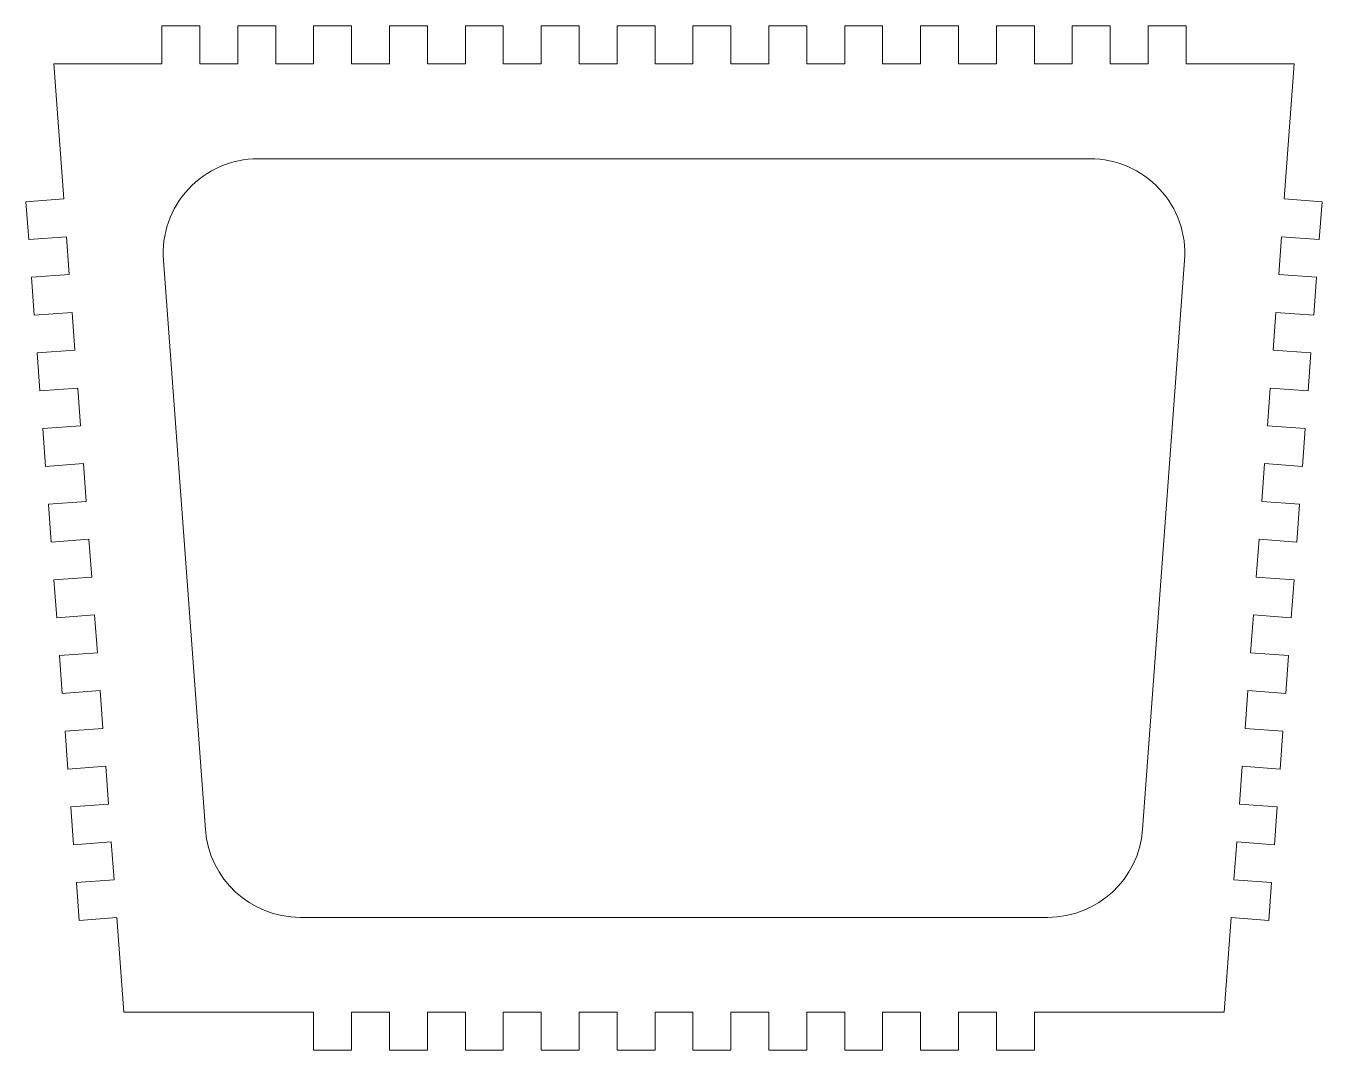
# Model space of a CAD drawing. Header units: millimetres. Extents: x -68 to 68, y -61 to 47.
import ezdxf

# ---------------------------------------------------------------- set-up
doc = ezdxf.new("R2010")
doc.units = ezdxf.units.MM

msp = doc.modelspace()

# ---------------------------------------------------------------- linework, layer by layer
at = {"color": 7, "linetype": 'Continuous', "lineweight": 15}
for p, q in [((-50, 47.02), (-54, 47.02)), ((-54, 47.02), (-54, 43.02)), ((-50, 43.02), (-50, 47.02)), ((-42, 47.02), (-46, 47.02)), ((-46, 47.02), (-46, 43.02)), ((-42, 43.02), (-42, 47.02)), ((-34, 47.02), (-38, 47.02)), ((-38, 47.02), (-38, 43.02)), ((-34, 43.02), (-34, 47.02)), ((-26, 47.02), (-30, 47.02)), ((-30, 47.02), (-30, 43.02)), ((-26, 43.02), (-26, 47.02)), ((-18, 47.02), (-22, 47.02)), ((-22, 47.02), (-22, 43.02)), ((-18, 43.02), (-18, 47.02)), ((-10, 47.02), (-14, 47.02)), ((-14, 47.02), (-14, 43.02)), ((-10, 43.02), (-10, 47.02)), ((-2, 47.02), (-6, 47.02)), ((-6, 47.02), (-6, 43.02)), ((-2, 43.02), (-2, 47.02)), ((6, 47.02), (2, 47.02)), ((2, 47.02), (2, 43.02)), ((6, 43.02), (6, 47.02)), ((14, 47.02), (10, 47.02)), ((10, 47.02), (10, 43.02)), ((14, 43.02), (14, 47.02)), ((22, 47.02), (18, 47.02)), ((18, 47.02), (18, 43.02)), ((22, 43.02), (22, 47.02)), ((30, 47.02), (26, 47.02)), ((26, 47.02), (26, 43.02)), ((30, 43.02), (30, 47.02)), ((38, 47.02), (34, 47.02)), ((34, 47.02), (34, 43.02)), ((38, 43.02), (38, 47.02)), ((46, 47.02), (42, 47.02)), ((42, 47.02), (42, 43.02)), ((46, 43.02), (46, 47.02)), ((54, 47.02), (50, 47.02)), ((50, 47.02), (50, 43.02)), ((54, 43.02), (54, 47.02)), ((-65.4, 43.02), (-64.35, 28.79)), ((-54, 43.02), (-65.4, 43.02)), ((-46, 43.02), (-50, 43.02)), ((-38, 43.02), (-42, 43.02)), ((-30, 43.02), (-34, 43.02)), ((-22, 43.02), (-26, 43.02)), ((-14, 43.02), (-18, 43.02)), ((-6, 43.02), (-10, 43.02)), ((2, 43.02), (-2, 43.02)), ((10, 43.02), (6, 43.02)), ((18, 43.02), (14, 43.02)), ((26, 43.02), (22, 43.02)), ((34, 43.02), (30, 43.02)), ((42, 43.02), (38, 43.02)), ((50, 43.02), (46, 43.02)), ((65.4, 43.02), (54, 43.02)), ((64.35, 28.79), (65.4, 43.02)), ((43.87, 33.02), (-43.87, 33.02)), ((-64.35, 28.79), (-68.34, 28.49)), ((68.34, 28.49), (64.35, 28.79)), ((-68.34, 28.49), (-68.04, 24.51)), ((68.04, 24.51), (68.34, 28.49)), ((-68.04, 24.51), (-64.05, 24.8)), ((-64.05, 24.8), (-63.76, 20.81)), ((63.76, 20.81), (64.05, 24.8)), ((64.05, 24.8), (68.04, 24.51)), ((-53.84, 22.29), (-49.4, -37.71)), ((49.4, -37.71), (53.84, 22.29)), ((-63.76, 20.81), (-67.75, 20.52)), ((-67.75, 20.52), (-67.45, 16.53)), ((67.75, 20.52), (63.76, 20.81)), ((67.45, 16.53), (67.75, 20.52)), ((-67.45, 16.53), (-63.46, 16.82)), ((-63.46, 16.82), (-63.17, 12.83)), ((63.17, 12.83), (63.46, 16.82)), ((63.46, 16.82), (67.45, 16.53)), ((-63.17, 12.83), (-67.15, 12.54)), ((-67.15, 12.54), (-66.86, 8.55)), ((67.15, 12.54), (63.17, 12.83)), ((66.86, 8.55), (67.15, 12.54)), ((-66.86, 8.55), (-62.87, 8.84)), ((-62.87, 8.84), (-62.58, 4.86)), ((62.58, 4.86), (62.87, 8.84)), ((62.87, 8.84), (66.86, 8.55)), ((-62.58, 4.86), (-66.56, 4.56)), ((-66.56, 4.56), (-66.27, 0.57)), ((66.56, 4.56), (62.58, 4.86)), ((66.27, 0.57), (66.56, 4.56)), ((-66.27, 0.57), (-62.28, 0.87)), ((-62.28, 0.87), (-61.99, -3.12)), ((61.99, -3.12), (62.28, 0.87)), ((62.28, 0.87), (66.27, 0.57)), ((-61.99, -3.12), (-65.97, -3.42)), ((-65.97, -3.42), (-65.68, -7.41)), ((65.97, -3.42), (61.99, -3.12)), ((65.68, -7.41), (65.97, -3.42)), ((-65.68, -7.41), (-61.69, -7.11)), ((-61.69, -7.11), (-61.39, -11.1)), ((61.39, -11.1), (61.69, -7.11)), ((61.69, -7.11), (65.68, -7.41)), ((-61.39, -11.1), (-65.38, -11.4)), ((-65.38, -11.4), (-65.09, -15.39)), ((65.38, -11.4), (61.39, -11.1)), ((65.09, -15.39), (65.38, -11.4)), ((-65.09, -15.39), (-61.1, -15.09)), ((-61.1, -15.09), (-60.8, -19.08)), ((60.8, -19.08), (61.1, -15.09)), ((61.1, -15.09), (65.09, -15.39)), ((-60.8, -19.08), (-64.79, -19.37)), ((64.79, -19.37), (60.8, -19.08)), ((-64.79, -19.37), (-64.5, -23.36)), ((64.5, -23.36), (64.79, -19.37)), ((-64.5, -23.36), (-60.51, -23.07)), ((-60.51, -23.07), (-60.21, -27.06)), ((60.21, -27.06), (60.51, -23.07)), ((60.51, -23.07), (64.5, -23.36)), ((-60.21, -27.06), (-64.2, -27.35)), ((64.2, -27.35), (60.21, -27.06)), ((-64.2, -27.35), (-63.91, -31.34)), ((63.91, -31.34), (64.2, -27.35)), ((-63.91, -31.34), (-59.92, -31.05)), ((-59.92, -31.05), (-59.62, -35.04)), ((59.62, -35.04), (59.92, -31.05)), ((59.92, -31.05), (63.91, -31.34)), ((-59.62, -35.04), (-63.61, -35.33)), ((-63.61, -35.33), (-63.32, -39.32)), ((63.61, -35.33), (59.62, -35.04)), ((63.32, -39.32), (63.61, -35.33)), ((-63.32, -39.32), (-59.33, -39.02)), ((-59.33, -39.02), (-59.03, -43.01)), ((59.03, -43.01), (59.33, -39.02)), ((59.33, -39.02), (63.32, -39.32)), ((-59.03, -43.01), (-63.02, -43.31)), ((-63.02, -43.31), (-62.73, -47.3)), ((63.02, -43.31), (59.03, -43.01)), ((62.73, -47.3), (63.02, -43.31)), ((-62.73, -47.3), (-58.74, -47)), ((-58.74, -47), (-58, -56.98)), ((-39.43, -46.98), (39.43, -46.98)), ((58, -56.98), (58.74, -47)), ((58.74, -47), (62.73, -47.3)), ((-58, -56.98), (-38, -56.98)), ((-38, -56.98), (-38, -60.98)), ((-34, -60.98), (-34, -56.98)), ((-34, -56.98), (-30, -56.98)), ((-30, -56.98), (-30, -60.98)), ((-26, -60.98), (-26, -56.98)), ((-26, -56.98), (-22, -56.98)), ((-22, -56.98), (-22, -60.98)), ((-18, -60.98), (-18, -56.98)), ((-18, -56.98), (-14, -56.98)), ((-14, -56.98), (-14, -60.98)), ((-10, -60.98), (-10, -56.98)), ((-10, -56.98), (-6, -56.98)), ((-6, -56.98), (-6, -60.98)), ((-2, -60.98), (-2, -56.98)), ((-2, -56.98), (2, -56.98)), ((2, -56.98), (2, -60.98)), ((6, -60.98), (6, -56.98)), ((6, -56.98), (10, -56.98)), ((10, -56.98), (10, -60.98)), ((14, -60.98), (14, -56.98)), ((14, -56.98), (18, -56.98)), ((18, -56.98), (18, -60.98)), ((22, -60.98), (22, -56.98)), ((22, -56.98), (26, -56.98)), ((26, -56.98), (26, -60.98)), ((30, -60.98), (30, -56.98)), ((30, -56.98), (34, -56.98)), ((34, -56.98), (34, -60.98)), ((38, -60.98), (38, -56.98)), ((38, -56.98), (58, -56.98)), ((-38, -60.98), (-34, -60.98)), ((-30, -60.98), (-26, -60.98)), ((-22, -60.98), (-18, -60.98)), ((-14, -60.98), (-10, -60.98)), ((-6, -60.98), (-2, -60.98)), ((2, -60.98), (6, -60.98)), ((10, -60.98), (14, -60.98)), ((18, -60.98), (22, -60.98)), ((26, -60.98), (30, -60.98)), ((34, -60.98), (38, -60.98))]:
    msp.add_line(p, q, dxfattribs=at)
for centre, start, end in [((-43.87, 23.02), 90, 184.2322), ((43.87, 23.02), 355.7678, 90), ((-39.43, -36.98), 184.2322, 270), ((39.43, -36.98), 270, 355.7678)]:
    msp.add_arc(centre, 10, start, end, dxfattribs=at)

doc.saveas('drawing.dxf')
